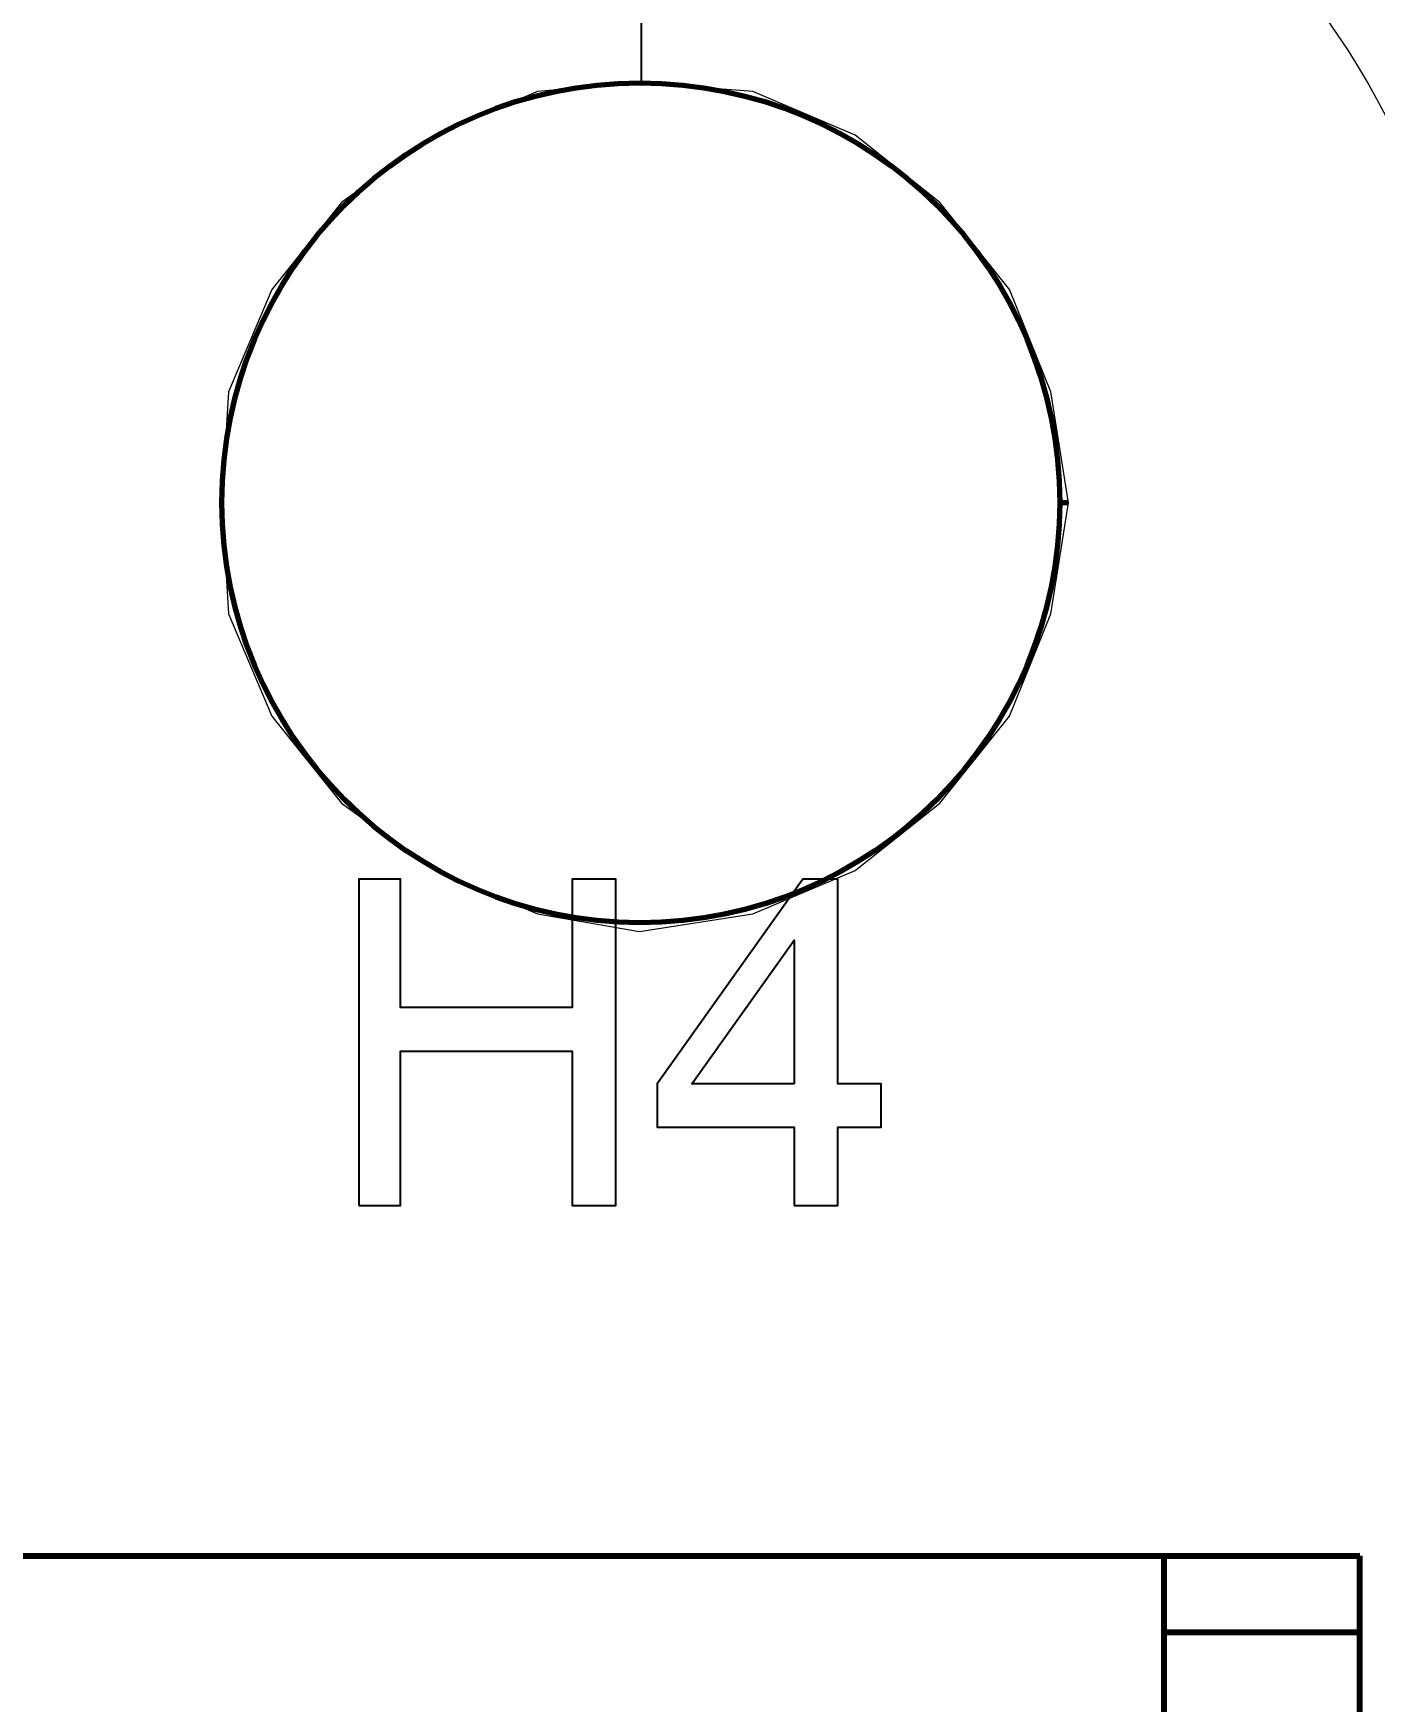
# Model space of a CAD drawing. Header units: millimetres. Extents: x -109 to -14.2, y -107.5 to -24.7.
# Drawn here: x -35.119 to -31.141, y -40.664 to -35.715 of the extents above; entities that cross this region are included whole.
import ezdxf

# ---------------------------------------------------------------- set-up
doc = ezdxf.new("R2010")
doc.units = ezdxf.units.MM
doc.header["$MEASUREMENT"] = 0
doc.layers.add('layer 1', color=7, linetype='Continuous')
doc.styles.get("Standard").update_dxf_attribs({"font": 'Deng.ttf'})
doc.dimstyles.get("Standard").update_dxf_attribs({"dimscale": 20, "dimtxt": 0.18, "dimasz": 0.18, "dimexe": 0.18, "dimexo": 0.0625, "dimgap": 0.09, "dimtad": 0, "dimtih": 1, "dimtoh": 1, "dimdec": 1, "dimzin": 0, "dimdsep": 46, "dimtxsty": 'Standard', "dimcen": 0.09, "dimadec": 0, "dimazin": 0, "dimtfac": 1, "dimtdec": 1, "dimtofl": 0, "dimtmove": 0, "dimatfit": 3, "dimfxl": 1, "dimtolj": 1, "dimtzin": 0, "dimarcsym": 0})

# ---------------------------------------------------------------- blocks, each defined once
blk = doc.blocks.new('*D3')
at = {"color": 0, "lineweight": -2, "transparency": 16777216}
for p, q in [((-32.0652, -34.6167), (-15.3886, -34.6167)), ((-18.9886, -38.2167), (-18.9886, -62.3458)), ((-18.9886, -94.0027), (-18.9886, -69.8736)), ((-32.0652, -97.6027), (-15.3886, -97.6027))]:
    blk.add_line(p, q, dxfattribs=at)
at = {"color": 0, "transparency": 16777216}
for points in [[(-19.5886, -38.2167), (-18.3886, -38.2167), (-18.9886, -34.6167)], [(-19.5886, -94.0027), (-18.3886, -94.0027), (-18.9886, -97.6027)]]:
    blk.add_solid(points, dxfattribs=at)
at = {"layer": 'Defpoints', "color": 0, "transparency": 16777216}
for p in [(-33.3152, -34.6167), (-33.3152, -97.6027), (-18.9886, -97.6027)]:
    blk.add_point(p, dxfattribs=at)
at = {"color": 0, "transparency": 16777216, "insert": (-18.9886, -66.1097), "char_height": 3.6, "attachment_point": 5}
blk.add_mtext('\\A1;63.0', dxfattribs=at)
blk = doc.blocks.new('*D6')
at = {"color": 0, "lineweight": -2, "transparency": 16777216}
for p, q in [((-85.3248, -35.8599), (-85.3248, -24.6807)), ((-33.3152, -35.8598), (-33.3152, -24.6806)), ((-81.7248, -28.2806), (-65.8387, -28.2806)), ((-36.9152, -28.2806), (-52.8013, -28.2806))]:
    blk.add_line(p, q, dxfattribs=at)
at = {"color": 0, "transparency": 16777216}
for points in [[(-81.7248, -27.6806), (-81.7248, -28.8806), (-85.3248, -28.2807)], [(-36.9152, -27.6806), (-36.9152, -28.8806), (-33.3152, -28.2806)]]:
    blk.add_solid(points, dxfattribs=at)
at = {"layer": 'Defpoints', "color": 0, "transparency": 16777216}
for p in [(-33.3152, -28.2806), (-85.3248, -37.1099), (-33.3152, -37.1098)]:
    blk.add_point(p, dxfattribs=at)
at = {"color": 0, "transparency": 16777216, "insert": (-59.32, -28.2806), "char_height": 3.6, "attachment_point": 5}
blk.add_mtext('\\A1;52.0', dxfattribs=at)

msp = doc.modelspace()

# ---------------------------------------------------------------- linework, layer by layer
at = {"layer": 'layer 1', "color": 0, "lineweight": 18}
msp.add_open_spline([(-33.321, -34.6167), (-31.9399, -34.6167), (-30.8299, -35.7331), (-30.8299, -37.1077)], degree=3, dxfattribs=at)
at = {"layer": 'layer 1', "color": 0, "lineweight": 9}
msp.add_open_spline([(-33.321, -38.3791), (-33.321, -38.3791), (-33.6243, -38.3274), (-33.6243, -38.3274), (-33.6243, -38.3274), (-33.6243, -38.3274), (-33.9276, -38.1984), (-33.9276, -38.1984), (-33.9276, -38.1984), (-33.9276, -38.1984), (-34.2051, -37.9983), (-34.2051, -37.9983), (-34.2051, -37.9983), (-34.2051, -37.9983), (-34.4116, -37.7402), (-34.4116, -37.7402), (-34.4116, -37.7402), (-34.4116, -37.7402), (-34.5407, -37.4369), (-34.5407, -37.4369), (-34.5407, -37.4369), (-34.5407, -37.4369), (-34.56, -37.1077), (-34.56, -37.1077), (-34.56, -37.1077), (-34.56, -37.1077), (-34.5407, -36.7786), (-34.5407, -36.7786), (-34.5407, -36.7786), (-34.5407, -36.7786), (-34.4116, -36.4753), (-34.4116, -36.4753), (-34.4116, -36.4753), (-34.4116, -36.4753), (-34.2051, -36.2171), (-34.2051, -36.2171), (-34.2051, -36.2171), (-34.2051, -36.2171), (-33.9276, -36.0171), (-33.9276, -36.0171), (-33.9276, -36.0171), (-33.9276, -36.0171), (-33.6243, -35.888), (-33.6243, -35.888), (-33.6243, -35.888), (-33.6243, -35.888), (-33.321, -35.8622), (-33.321, -35.8622), (-33.321, -35.8622), (-33.321, -35.8622), (-32.9854, -35.888), (-32.9854, -35.888), (-32.9854, -35.888), (-32.9854, -35.888), (-32.6821, -36.0171), (-32.6821, -36.0171), (-32.6821, -36.0171), (-32.6821, -36.0171), (-32.4304, -36.2171), (-32.4304, -36.2171), (-32.4304, -36.2171), (-32.4304, -36.2171), (-32.2239, -36.4753), (-32.2239, -36.4753), (-32.2239, -36.4753), (-32.2239, -36.4753), (-32.1013, -36.7786), (-32.1013, -36.7786), (-32.1013, -36.7786), (-32.1013, -36.7786), (-32.0496, -37.1077), (-32.0496, -37.1077), (-32.0496, -37.1077), (-32.0496, -37.1077), (-32.1013, -37.4369), (-32.1013, -37.4369), (-32.1013, -37.4369), (-32.1013, -37.4369), (-32.2239, -37.7402), (-32.2239, -37.7402), (-32.2239, -37.7402), (-32.2239, -37.7402), (-32.4304, -37.9983), (-32.4304, -37.9983), (-32.4304, -37.9983), (-32.4304, -37.9983), (-32.6821, -38.1984), (-32.6821, -38.1984), (-32.6821, -38.1984), (-32.6821, -38.1984), (-32.9854, -38.3274), (-32.9854, -38.3274), (-32.9854, -38.3274), (-32.9854, -38.3274), (-33.321, -38.3791), (-33.321, -38.3791)], degree=3, knots=[0, 0, 0, 0, 0.04, 0.04, 0.04, 0.04, 0.08, 0.08, 0.08, 0.08, 0.12, 0.12, 0.12, 0.12, 0.16, 0.16, 0.16, 0.16, 0.2, 0.2, 0.2, 0.2, 0.24, 0.24, 0.24, 0.24, 0.28, 0.28, 0.28, 0.28, 0.32, 0.32, 0.32, 0.32, 0.36, 0.36, 0.36, 0.36, 0.4, 0.4, 0.4, 0.4, 0.44, 0.44, 0.44, 0.44, 0.48, 0.48, 0.48, 0.48, 0.52, 0.52, 0.52, 0.52, 0.56, 0.56, 0.56, 0.56, 0.6, 0.6, 0.6, 0.6, 0.64, 0.64, 0.64, 0.64, 0.68, 0.68, 0.68, 0.68, 0.72, 0.72, 0.72, 0.72, 0.76, 0.76, 0.76, 0.76, 0.8, 0.8, 0.8, 0.8, 0.84, 0.84, 0.84, 0.84, 0.88, 0.88, 0.88, 0.88, 0.92, 0.92, 0.92, 0.92, 1, 1, 1, 1], dxfattribs=at)
msp.add_open_spline([(-33.321, -38.3791), (-33.321, -38.3791), (-33.6243, -38.3274), (-33.6243, -38.3274), (-33.6243, -38.3274), (-33.6243, -38.3274), (-33.9276, -38.1984), (-33.9276, -38.1984), (-33.9276, -38.1984), (-33.9276, -38.1984), (-34.2051, -37.9983), (-34.2051, -37.9983), (-34.2051, -37.9983), (-34.2051, -37.9983), (-34.4116, -37.7402), (-34.4116, -37.7402), (-34.4116, -37.7402), (-34.4116, -37.7402), (-34.5407, -37.4369), (-34.5407, -37.4369), (-34.5407, -37.4369), (-34.5407, -37.4369), (-34.56, -37.1077), (-34.56, -37.1077), (-34.56, -37.1077), (-34.56, -37.1077), (-34.5407, -36.7786), (-34.5407, -36.7786), (-34.5407, -36.7786), (-34.5407, -36.7786), (-34.4116, -36.4753), (-34.4116, -36.4753), (-34.4116, -36.4753), (-34.4116, -36.4753), (-34.2051, -36.2171), (-34.2051, -36.2171), (-34.2051, -36.2171), (-34.2051, -36.2171), (-33.9276, -36.0171), (-33.9276, -36.0171), (-33.9276, -36.0171), (-33.9276, -36.0171), (-33.6243, -35.888), (-33.6243, -35.888), (-33.6243, -35.888), (-33.6243, -35.888), (-33.321, -35.8622), (-33.321, -35.8622), (-33.321, -35.8622), (-33.321, -35.8622), (-32.9854, -35.888), (-32.9854, -35.888), (-32.9854, -35.888), (-32.9854, -35.888), (-32.6821, -36.0171), (-32.6821, -36.0171), (-32.6821, -36.0171), (-32.6821, -36.0171), (-32.4304, -36.2171), (-32.4304, -36.2171), (-32.4304, -36.2171), (-32.4304, -36.2171), (-32.2239, -36.4753), (-32.2239, -36.4753), (-32.2239, -36.4753), (-32.2239, -36.4753), (-32.1013, -36.7786), (-32.1013, -36.7786), (-32.1013, -36.7786), (-32.1013, -36.7786), (-32.0496, -37.1077), (-32.0496, -37.1077), (-32.0496, -37.1077), (-32.0496, -37.1077), (-32.1013, -37.4369), (-32.1013, -37.4369), (-32.1013, -37.4369), (-32.1013, -37.4369), (-32.2239, -37.7402), (-32.2239, -37.7402), (-32.2239, -37.7402), (-32.2239, -37.7402), (-32.4304, -37.9983), (-32.4304, -37.9983), (-32.4304, -37.9983), (-32.4304, -37.9983), (-32.6821, -38.1984), (-32.6821, -38.1984), (-32.6821, -38.1984), (-32.6821, -38.1984), (-32.9854, -38.3274), (-32.9854, -38.3274), (-32.9854, -38.3274), (-32.9854, -38.3274), (-33.321, -38.3791), (-33.321, -38.3791)], degree=3, knots=[0, 0, 0, 0, 0.04, 0.04, 0.04, 0.04, 0.08, 0.08, 0.08, 0.08, 0.12, 0.12, 0.12, 0.12, 0.16, 0.16, 0.16, 0.16, 0.2, 0.2, 0.2, 0.2, 0.24, 0.24, 0.24, 0.24, 0.28, 0.28, 0.28, 0.28, 0.32, 0.32, 0.32, 0.32, 0.36, 0.36, 0.36, 0.36, 0.4, 0.4, 0.4, 0.4, 0.44, 0.44, 0.44, 0.44, 0.48, 0.48, 0.48, 0.48, 0.52, 0.52, 0.52, 0.52, 0.56, 0.56, 0.56, 0.56, 0.6, 0.6, 0.6, 0.6, 0.64, 0.64, 0.64, 0.64, 0.68, 0.68, 0.68, 0.68, 0.72, 0.72, 0.72, 0.72, 0.76, 0.76, 0.76, 0.76, 0.8, 0.8, 0.8, 0.8, 0.84, 0.84, 0.84, 0.84, 0.88, 0.88, 0.88, 0.88, 0.92, 0.92, 0.92, 0.92, 1, 1, 1, 1], dxfattribs=at)
msp.add_open_spline([(-33.321, -38.3791), (-33.321, -38.3791), (-33.6243, -38.3274), (-33.6243, -38.3274), (-33.6243, -38.3274), (-33.6243, -38.3274), (-33.9276, -38.1984), (-33.9276, -38.1984), (-33.9276, -38.1984), (-33.9276, -38.1984), (-34.2051, -37.9983), (-34.2051, -37.9983), (-34.2051, -37.9983), (-34.2051, -37.9983), (-34.4116, -37.7402), (-34.4116, -37.7402), (-34.4116, -37.7402), (-34.4116, -37.7402), (-34.5407, -37.4369), (-34.5407, -37.4369), (-34.5407, -37.4369), (-34.5407, -37.4369), (-34.56, -37.1077), (-34.56, -37.1077), (-34.56, -37.1077), (-34.56, -37.1077), (-34.5407, -36.7786), (-34.5407, -36.7786), (-34.5407, -36.7786), (-34.5407, -36.7786), (-34.4116, -36.4753), (-34.4116, -36.4753), (-34.4116, -36.4753), (-34.4116, -36.4753), (-34.2051, -36.2171), (-34.2051, -36.2171), (-34.2051, -36.2171), (-34.2051, -36.2171), (-33.9276, -36.0171), (-33.9276, -36.0171), (-33.9276, -36.0171), (-33.9276, -36.0171), (-33.6243, -35.888), (-33.6243, -35.888), (-33.6243, -35.888), (-33.6243, -35.888), (-33.321, -35.8622), (-33.321, -35.8622), (-33.321, -35.8622), (-33.321, -35.8622), (-32.9854, -35.888), (-32.9854, -35.888), (-32.9854, -35.888), (-32.9854, -35.888), (-32.6821, -36.0171), (-32.6821, -36.0171), (-32.6821, -36.0171), (-32.6821, -36.0171), (-32.4304, -36.2171), (-32.4304, -36.2171), (-32.4304, -36.2171), (-32.4304, -36.2171), (-32.2239, -36.4753), (-32.2239, -36.4753), (-32.2239, -36.4753), (-32.2239, -36.4753), (-32.1013, -36.7786), (-32.1013, -36.7786), (-32.1013, -36.7786), (-32.1013, -36.7786), (-32.0496, -37.1077), (-32.0496, -37.1077), (-32.0496, -37.1077), (-32.0496, -37.1077), (-32.1013, -37.4369), (-32.1013, -37.4369), (-32.1013, -37.4369), (-32.1013, -37.4369), (-32.2239, -37.7402), (-32.2239, -37.7402), (-32.2239, -37.7402), (-32.2239, -37.7402), (-32.4304, -37.9983), (-32.4304, -37.9983), (-32.4304, -37.9983), (-32.4304, -37.9983), (-32.6821, -38.1984), (-32.6821, -38.1984), (-32.6821, -38.1984), (-32.6821, -38.1984), (-32.9854, -38.3274), (-32.9854, -38.3274), (-32.9854, -38.3274), (-32.9854, -38.3274), (-33.321, -38.3791), (-33.321, -38.3791)], degree=3, knots=[0, 0, 0, 0, 0.04, 0.04, 0.04, 0.04, 0.08, 0.08, 0.08, 0.08, 0.12, 0.12, 0.12, 0.12, 0.16, 0.16, 0.16, 0.16, 0.2, 0.2, 0.2, 0.2, 0.24, 0.24, 0.24, 0.24, 0.28, 0.28, 0.28, 0.28, 0.32, 0.32, 0.32, 0.32, 0.36, 0.36, 0.36, 0.36, 0.4, 0.4, 0.4, 0.4, 0.44, 0.44, 0.44, 0.44, 0.48, 0.48, 0.48, 0.48, 0.52, 0.52, 0.52, 0.52, 0.56, 0.56, 0.56, 0.56, 0.6, 0.6, 0.6, 0.6, 0.64, 0.64, 0.64, 0.64, 0.68, 0.68, 0.68, 0.68, 0.72, 0.72, 0.72, 0.72, 0.76, 0.76, 0.76, 0.76, 0.8, 0.8, 0.8, 0.8, 0.84, 0.84, 0.84, 0.84, 0.88, 0.88, 0.88, 0.88, 0.92, 0.92, 0.92, 0.92, 1, 1, 1, 1], dxfattribs=at)
msp.add_open_spline([(-33.321, -38.3791), (-33.321, -38.3791), (-33.6243, -38.3274), (-33.6243, -38.3274), (-33.6243, -38.3274), (-33.6243, -38.3274), (-33.9276, -38.1984), (-33.9276, -38.1984), (-33.9276, -38.1984), (-33.9276, -38.1984), (-34.2051, -37.9983), (-34.2051, -37.9983), (-34.2051, -37.9983), (-34.2051, -37.9983), (-34.4116, -37.7402), (-34.4116, -37.7402), (-34.4116, -37.7402), (-34.4116, -37.7402), (-34.5407, -37.4369), (-34.5407, -37.4369), (-34.5407, -37.4369), (-34.5407, -37.4369), (-34.56, -37.1077), (-34.56, -37.1077), (-34.56, -37.1077), (-34.56, -37.1077), (-34.5407, -36.7786), (-34.5407, -36.7786), (-34.5407, -36.7786), (-34.5407, -36.7786), (-34.4116, -36.4753), (-34.4116, -36.4753), (-34.4116, -36.4753), (-34.4116, -36.4753), (-34.2051, -36.2171), (-34.2051, -36.2171), (-34.2051, -36.2171), (-34.2051, -36.2171), (-33.9276, -36.0171), (-33.9276, -36.0171), (-33.9276, -36.0171), (-33.9276, -36.0171), (-33.6243, -35.888), (-33.6243, -35.888), (-33.6243, -35.888), (-33.6243, -35.888), (-33.321, -35.8622), (-33.321, -35.8622), (-33.321, -35.8622), (-33.321, -35.8622), (-32.9854, -35.888), (-32.9854, -35.888), (-32.9854, -35.888), (-32.9854, -35.888), (-32.6821, -36.0171), (-32.6821, -36.0171), (-32.6821, -36.0171), (-32.6821, -36.0171), (-32.4304, -36.2171), (-32.4304, -36.2171), (-32.4304, -36.2171), (-32.4304, -36.2171), (-32.2239, -36.4753), (-32.2239, -36.4753), (-32.2239, -36.4753), (-32.2239, -36.4753), (-32.1013, -36.7786), (-32.1013, -36.7786), (-32.1013, -36.7786), (-32.1013, -36.7786), (-32.0496, -37.1077), (-32.0496, -37.1077), (-32.0496, -37.1077), (-32.0496, -37.1077), (-32.1013, -37.4369), (-32.1013, -37.4369), (-32.1013, -37.4369), (-32.1013, -37.4369), (-32.2239, -37.7402), (-32.2239, -37.7402), (-32.2239, -37.7402), (-32.2239, -37.7402), (-32.4304, -37.9983), (-32.4304, -37.9983), (-32.4304, -37.9983), (-32.4304, -37.9983), (-32.6821, -38.1984), (-32.6821, -38.1984), (-32.6821, -38.1984), (-32.6821, -38.1984), (-32.9854, -38.3274), (-32.9854, -38.3274), (-32.9854, -38.3274), (-32.9854, -38.3274), (-33.321, -38.3791), (-33.321, -38.3791)], degree=3, knots=[0, 0, 0, 0, 0.04, 0.04, 0.04, 0.04, 0.08, 0.08, 0.08, 0.08, 0.12, 0.12, 0.12, 0.12, 0.16, 0.16, 0.16, 0.16, 0.2, 0.2, 0.2, 0.2, 0.24, 0.24, 0.24, 0.24, 0.28, 0.28, 0.28, 0.28, 0.32, 0.32, 0.32, 0.32, 0.36, 0.36, 0.36, 0.36, 0.4, 0.4, 0.4, 0.4, 0.44, 0.44, 0.44, 0.44, 0.48, 0.48, 0.48, 0.48, 0.52, 0.52, 0.52, 0.52, 0.56, 0.56, 0.56, 0.56, 0.6, 0.6, 0.6, 0.6, 0.64, 0.64, 0.64, 0.64, 0.68, 0.68, 0.68, 0.68, 0.72, 0.72, 0.72, 0.72, 0.76, 0.76, 0.76, 0.76, 0.8, 0.8, 0.8, 0.8, 0.84, 0.84, 0.84, 0.84, 0.88, 0.88, 0.88, 0.88, 0.92, 0.92, 0.92, 0.92, 1, 1, 1, 1], dxfattribs=at)
msp.add_open_spline([(-33.321, -38.3791), (-33.321, -38.3791), (-33.6243, -38.3274), (-33.6243, -38.3274), (-33.6243, -38.3274), (-33.6243, -38.3274), (-33.9276, -38.1984), (-33.9276, -38.1984), (-33.9276, -38.1984), (-33.9276, -38.1984), (-34.2051, -37.9983), (-34.2051, -37.9983), (-34.2051, -37.9983), (-34.2051, -37.9983), (-34.4116, -37.7402), (-34.4116, -37.7402), (-34.4116, -37.7402), (-34.4116, -37.7402), (-34.5407, -37.4369), (-34.5407, -37.4369), (-34.5407, -37.4369), (-34.5407, -37.4369), (-34.56, -37.1077), (-34.56, -37.1077), (-34.56, -37.1077), (-34.56, -37.1077), (-34.5407, -36.7786), (-34.5407, -36.7786), (-34.5407, -36.7786), (-34.5407, -36.7786), (-34.4116, -36.4753), (-34.4116, -36.4753), (-34.4116, -36.4753), (-34.4116, -36.4753), (-34.2051, -36.2171), (-34.2051, -36.2171), (-34.2051, -36.2171), (-34.2051, -36.2171), (-33.9276, -36.0171), (-33.9276, -36.0171), (-33.9276, -36.0171), (-33.9276, -36.0171), (-33.6243, -35.888), (-33.6243, -35.888), (-33.6243, -35.888), (-33.6243, -35.888), (-33.321, -35.8622), (-33.321, -35.8622), (-33.321, -35.8622), (-33.321, -35.8622), (-32.9854, -35.888), (-32.9854, -35.888), (-32.9854, -35.888), (-32.9854, -35.888), (-32.6821, -36.0171), (-32.6821, -36.0171), (-32.6821, -36.0171), (-32.6821, -36.0171), (-32.4304, -36.2171), (-32.4304, -36.2171), (-32.4304, -36.2171), (-32.4304, -36.2171), (-32.2239, -36.4753), (-32.2239, -36.4753), (-32.2239, -36.4753), (-32.2239, -36.4753), (-32.1013, -36.7786), (-32.1013, -36.7786), (-32.1013, -36.7786), (-32.1013, -36.7786), (-32.0496, -37.1077), (-32.0496, -37.1077), (-32.0496, -37.1077), (-32.0496, -37.1077), (-32.1013, -37.4369), (-32.1013, -37.4369), (-32.1013, -37.4369), (-32.1013, -37.4369), (-32.2239, -37.7402), (-32.2239, -37.7402), (-32.2239, -37.7402), (-32.2239, -37.7402), (-32.4304, -37.9983), (-32.4304, -37.9983), (-32.4304, -37.9983), (-32.4304, -37.9983), (-32.6821, -38.1984), (-32.6821, -38.1984), (-32.6821, -38.1984), (-32.6821, -38.1984), (-32.9854, -38.3274), (-32.9854, -38.3274), (-32.9854, -38.3274), (-32.9854, -38.3274), (-33.321, -38.3791), (-33.321, -38.3791)], degree=3, knots=[0, 0, 0, 0, 0.04, 0.04, 0.04, 0.04, 0.08, 0.08, 0.08, 0.08, 0.12, 0.12, 0.12, 0.12, 0.16, 0.16, 0.16, 0.16, 0.2, 0.2, 0.2, 0.2, 0.24, 0.24, 0.24, 0.24, 0.28, 0.28, 0.28, 0.28, 0.32, 0.32, 0.32, 0.32, 0.36, 0.36, 0.36, 0.36, 0.4, 0.4, 0.4, 0.4, 0.44, 0.44, 0.44, 0.44, 0.48, 0.48, 0.48, 0.48, 0.52, 0.52, 0.52, 0.52, 0.56, 0.56, 0.56, 0.56, 0.6, 0.6, 0.6, 0.6, 0.64, 0.64, 0.64, 0.64, 0.68, 0.68, 0.68, 0.68, 0.72, 0.72, 0.72, 0.72, 0.76, 0.76, 0.76, 0.76, 0.8, 0.8, 0.8, 0.8, 0.84, 0.84, 0.84, 0.84, 0.88, 0.88, 0.88, 0.88, 0.92, 0.92, 0.92, 0.92, 1, 1, 1, 1], dxfattribs=at)
msp.add_open_spline([(-33.321, -38.3791), (-33.321, -38.3791), (-33.6243, -38.3274), (-33.6243, -38.3274), (-33.6243, -38.3274), (-33.6243, -38.3274), (-33.9276, -38.1984), (-33.9276, -38.1984), (-33.9276, -38.1984), (-33.9276, -38.1984), (-34.2051, -37.9983), (-34.2051, -37.9983), (-34.2051, -37.9983), (-34.2051, -37.9983), (-34.4116, -37.7402), (-34.4116, -37.7402), (-34.4116, -37.7402), (-34.4116, -37.7402), (-34.5407, -37.4369), (-34.5407, -37.4369), (-34.5407, -37.4369), (-34.5407, -37.4369), (-34.56, -37.1077), (-34.56, -37.1077), (-34.56, -37.1077), (-34.56, -37.1077), (-34.5407, -36.7786), (-34.5407, -36.7786), (-34.5407, -36.7786), (-34.5407, -36.7786), (-34.4116, -36.4753), (-34.4116, -36.4753), (-34.4116, -36.4753), (-34.4116, -36.4753), (-34.2051, -36.2171), (-34.2051, -36.2171), (-34.2051, -36.2171), (-34.2051, -36.2171), (-33.9276, -36.0171), (-33.9276, -36.0171), (-33.9276, -36.0171), (-33.9276, -36.0171), (-33.6243, -35.888), (-33.6243, -35.888), (-33.6243, -35.888), (-33.6243, -35.888), (-33.321, -35.8622), (-33.321, -35.8622), (-33.321, -35.8622), (-33.321, -35.8622), (-32.9854, -35.888), (-32.9854, -35.888), (-32.9854, -35.888), (-32.9854, -35.888), (-32.6821, -36.0171), (-32.6821, -36.0171), (-32.6821, -36.0171), (-32.6821, -36.0171), (-32.4304, -36.2171), (-32.4304, -36.2171), (-32.4304, -36.2171), (-32.4304, -36.2171), (-32.2239, -36.4753), (-32.2239, -36.4753), (-32.2239, -36.4753), (-32.2239, -36.4753), (-32.1013, -36.7786), (-32.1013, -36.7786), (-32.1013, -36.7786), (-32.1013, -36.7786), (-32.0496, -37.1077), (-32.0496, -37.1077), (-32.0496, -37.1077), (-32.0496, -37.1077), (-32.1013, -37.4369), (-32.1013, -37.4369), (-32.1013, -37.4369), (-32.1013, -37.4369), (-32.2239, -37.7402), (-32.2239, -37.7402), (-32.2239, -37.7402), (-32.2239, -37.7402), (-32.4304, -37.9983), (-32.4304, -37.9983), (-32.4304, -37.9983), (-32.4304, -37.9983), (-32.6821, -38.1984), (-32.6821, -38.1984), (-32.6821, -38.1984), (-32.6821, -38.1984), (-32.9854, -38.3274), (-32.9854, -38.3274), (-32.9854, -38.3274), (-32.9854, -38.3274), (-33.321, -38.3791), (-33.321, -38.3791)], degree=3, knots=[0, 0, 0, 0, 0.04, 0.04, 0.04, 0.04, 0.08, 0.08, 0.08, 0.08, 0.12, 0.12, 0.12, 0.12, 0.16, 0.16, 0.16, 0.16, 0.2, 0.2, 0.2, 0.2, 0.24, 0.24, 0.24, 0.24, 0.28, 0.28, 0.28, 0.28, 0.32, 0.32, 0.32, 0.32, 0.36, 0.36, 0.36, 0.36, 0.4, 0.4, 0.4, 0.4, 0.44, 0.44, 0.44, 0.44, 0.48, 0.48, 0.48, 0.48, 0.52, 0.52, 0.52, 0.52, 0.56, 0.56, 0.56, 0.56, 0.6, 0.6, 0.6, 0.6, 0.64, 0.64, 0.64, 0.64, 0.68, 0.68, 0.68, 0.68, 0.72, 0.72, 0.72, 0.72, 0.76, 0.76, 0.76, 0.76, 0.8, 0.8, 0.8, 0.8, 0.84, 0.84, 0.84, 0.84, 0.88, 0.88, 0.88, 0.88, 0.92, 0.92, 0.92, 0.92, 1, 1, 1, 1], dxfattribs=at)
msp.add_open_spline([(-33.321, -38.3791), (-33.321, -38.3791), (-33.6243, -38.3274), (-33.6243, -38.3274), (-33.6243, -38.3274), (-33.6243, -38.3274), (-33.9276, -38.1984), (-33.9276, -38.1984), (-33.9276, -38.1984), (-33.9276, -38.1984), (-34.2051, -37.9983), (-34.2051, -37.9983), (-34.2051, -37.9983), (-34.2051, -37.9983), (-34.4116, -37.7402), (-34.4116, -37.7402), (-34.4116, -37.7402), (-34.4116, -37.7402), (-34.5407, -37.4369), (-34.5407, -37.4369), (-34.5407, -37.4369), (-34.5407, -37.4369), (-34.56, -37.1077), (-34.56, -37.1077), (-34.56, -37.1077), (-34.56, -37.1077), (-34.5407, -36.7786), (-34.5407, -36.7786), (-34.5407, -36.7786), (-34.5407, -36.7786), (-34.4116, -36.4753), (-34.4116, -36.4753), (-34.4116, -36.4753), (-34.4116, -36.4753), (-34.2051, -36.2171), (-34.2051, -36.2171), (-34.2051, -36.2171), (-34.2051, -36.2171), (-33.9276, -36.0171), (-33.9276, -36.0171), (-33.9276, -36.0171), (-33.9276, -36.0171), (-33.6243, -35.888), (-33.6243, -35.888), (-33.6243, -35.888), (-33.6243, -35.888), (-33.321, -35.8622), (-33.321, -35.8622), (-33.321, -35.8622), (-33.321, -35.8622), (-32.9854, -35.888), (-32.9854, -35.888), (-32.9854, -35.888), (-32.9854, -35.888), (-32.6821, -36.0171), (-32.6821, -36.0171), (-32.6821, -36.0171), (-32.6821, -36.0171), (-32.4304, -36.2171), (-32.4304, -36.2171), (-32.4304, -36.2171), (-32.4304, -36.2171), (-32.2239, -36.4753), (-32.2239, -36.4753), (-32.2239, -36.4753), (-32.2239, -36.4753), (-32.1013, -36.7786), (-32.1013, -36.7786), (-32.1013, -36.7786), (-32.1013, -36.7786), (-32.0496, -37.1077), (-32.0496, -37.1077), (-32.0496, -37.1077), (-32.0496, -37.1077), (-32.1013, -37.4369), (-32.1013, -37.4369), (-32.1013, -37.4369), (-32.1013, -37.4369), (-32.2239, -37.7402), (-32.2239, -37.7402), (-32.2239, -37.7402), (-32.2239, -37.7402), (-32.4304, -37.9983), (-32.4304, -37.9983), (-32.4304, -37.9983), (-32.4304, -37.9983), (-32.6821, -38.1984), (-32.6821, -38.1984), (-32.6821, -38.1984), (-32.6821, -38.1984), (-32.9854, -38.3274), (-32.9854, -38.3274), (-32.9854, -38.3274), (-32.9854, -38.3274), (-33.321, -38.3791), (-33.321, -38.3791)], degree=3, knots=[0, 0, 0, 0, 0.04, 0.04, 0.04, 0.04, 0.08, 0.08, 0.08, 0.08, 0.12, 0.12, 0.12, 0.12, 0.16, 0.16, 0.16, 0.16, 0.2, 0.2, 0.2, 0.2, 0.24, 0.24, 0.24, 0.24, 0.28, 0.28, 0.28, 0.28, 0.32, 0.32, 0.32, 0.32, 0.36, 0.36, 0.36, 0.36, 0.4, 0.4, 0.4, 0.4, 0.44, 0.44, 0.44, 0.44, 0.48, 0.48, 0.48, 0.48, 0.52, 0.52, 0.52, 0.52, 0.56, 0.56, 0.56, 0.56, 0.6, 0.6, 0.6, 0.6, 0.64, 0.64, 0.64, 0.64, 0.68, 0.68, 0.68, 0.68, 0.72, 0.72, 0.72, 0.72, 0.76, 0.76, 0.76, 0.76, 0.8, 0.8, 0.8, 0.8, 0.84, 0.84, 0.84, 0.84, 0.88, 0.88, 0.88, 0.88, 0.92, 0.92, 0.92, 0.92, 1, 1, 1, 1], dxfattribs=at)
msp.add_open_spline([(-33.321, -38.3791), (-33.321, -38.3791), (-33.6243, -38.3274), (-33.6243, -38.3274), (-33.6243, -38.3274), (-33.6243, -38.3274), (-33.9276, -38.1984), (-33.9276, -38.1984), (-33.9276, -38.1984), (-33.9276, -38.1984), (-34.2051, -37.9983), (-34.2051, -37.9983), (-34.2051, -37.9983), (-34.2051, -37.9983), (-34.4116, -37.7402), (-34.4116, -37.7402), (-34.4116, -37.7402), (-34.4116, -37.7402), (-34.5407, -37.4369), (-34.5407, -37.4369), (-34.5407, -37.4369), (-34.5407, -37.4369), (-34.56, -37.1077), (-34.56, -37.1077), (-34.56, -37.1077), (-34.56, -37.1077), (-34.5407, -36.7786), (-34.5407, -36.7786), (-34.5407, -36.7786), (-34.5407, -36.7786), (-34.4116, -36.4753), (-34.4116, -36.4753), (-34.4116, -36.4753), (-34.4116, -36.4753), (-34.2051, -36.2171), (-34.2051, -36.2171), (-34.2051, -36.2171), (-34.2051, -36.2171), (-33.9276, -36.0171), (-33.9276, -36.0171), (-33.9276, -36.0171), (-33.9276, -36.0171), (-33.6243, -35.888), (-33.6243, -35.888), (-33.6243, -35.888), (-33.6243, -35.888), (-33.321, -35.8622), (-33.321, -35.8622), (-33.321, -35.8622), (-33.321, -35.8622), (-32.9854, -35.888), (-32.9854, -35.888), (-32.9854, -35.888), (-32.9854, -35.888), (-32.6821, -36.0171), (-32.6821, -36.0171), (-32.6821, -36.0171), (-32.6821, -36.0171), (-32.4304, -36.2171), (-32.4304, -36.2171), (-32.4304, -36.2171), (-32.4304, -36.2171), (-32.2239, -36.4753), (-32.2239, -36.4753), (-32.2239, -36.4753), (-32.2239, -36.4753), (-32.1013, -36.7786), (-32.1013, -36.7786), (-32.1013, -36.7786), (-32.1013, -36.7786), (-32.0496, -37.1077), (-32.0496, -37.1077), (-32.0496, -37.1077), (-32.0496, -37.1077), (-32.1013, -37.4369), (-32.1013, -37.4369), (-32.1013, -37.4369), (-32.1013, -37.4369), (-32.2239, -37.7402), (-32.2239, -37.7402), (-32.2239, -37.7402), (-32.2239, -37.7402), (-32.4304, -37.9983), (-32.4304, -37.9983), (-32.4304, -37.9983), (-32.4304, -37.9983), (-32.6821, -38.1984), (-32.6821, -38.1984), (-32.6821, -38.1984), (-32.6821, -38.1984), (-32.9854, -38.3274), (-32.9854, -38.3274), (-32.9854, -38.3274), (-32.9854, -38.3274), (-33.321, -38.3791), (-33.321, -38.3791)], degree=3, knots=[0, 0, 0, 0, 0.04, 0.04, 0.04, 0.04, 0.08, 0.08, 0.08, 0.08, 0.12, 0.12, 0.12, 0.12, 0.16, 0.16, 0.16, 0.16, 0.2, 0.2, 0.2, 0.2, 0.24, 0.24, 0.24, 0.24, 0.28, 0.28, 0.28, 0.28, 0.32, 0.32, 0.32, 0.32, 0.36, 0.36, 0.36, 0.36, 0.4, 0.4, 0.4, 0.4, 0.44, 0.44, 0.44, 0.44, 0.48, 0.48, 0.48, 0.48, 0.52, 0.52, 0.52, 0.52, 0.56, 0.56, 0.56, 0.56, 0.6, 0.6, 0.6, 0.6, 0.64, 0.64, 0.64, 0.64, 0.68, 0.68, 0.68, 0.68, 0.72, 0.72, 0.72, 0.72, 0.76, 0.76, 0.76, 0.76, 0.8, 0.8, 0.8, 0.8, 0.84, 0.84, 0.84, 0.84, 0.88, 0.88, 0.88, 0.88, 0.92, 0.92, 0.92, 0.92, 1, 1, 1, 1], dxfattribs=at)
msp.add_open_spline([(-33.321, -38.3791), (-33.321, -38.3791), (-33.6243, -38.3274), (-33.6243, -38.3274), (-33.6243, -38.3274), (-33.6243, -38.3274), (-33.9276, -38.1984), (-33.9276, -38.1984), (-33.9276, -38.1984), (-33.9276, -38.1984), (-34.2051, -37.9983), (-34.2051, -37.9983), (-34.2051, -37.9983), (-34.2051, -37.9983), (-34.4116, -37.7402), (-34.4116, -37.7402), (-34.4116, -37.7402), (-34.4116, -37.7402), (-34.5407, -37.4369), (-34.5407, -37.4369), (-34.5407, -37.4369), (-34.5407, -37.4369), (-34.56, -37.1077), (-34.56, -37.1077), (-34.56, -37.1077), (-34.56, -37.1077), (-34.5407, -36.7786), (-34.5407, -36.7786), (-34.5407, -36.7786), (-34.5407, -36.7786), (-34.4116, -36.4753), (-34.4116, -36.4753), (-34.4116, -36.4753), (-34.4116, -36.4753), (-34.2051, -36.2171), (-34.2051, -36.2171), (-34.2051, -36.2171), (-34.2051, -36.2171), (-33.9276, -36.0171), (-33.9276, -36.0171), (-33.9276, -36.0171), (-33.9276, -36.0171), (-33.6243, -35.888), (-33.6243, -35.888), (-33.6243, -35.888), (-33.6243, -35.888), (-33.321, -35.8622), (-33.321, -35.8622), (-33.321, -35.8622), (-33.321, -35.8622), (-32.9854, -35.888), (-32.9854, -35.888), (-32.9854, -35.888), (-32.9854, -35.888), (-32.6821, -36.0171), (-32.6821, -36.0171), (-32.6821, -36.0171), (-32.6821, -36.0171), (-32.4304, -36.2171), (-32.4304, -36.2171), (-32.4304, -36.2171), (-32.4304, -36.2171), (-32.2239, -36.4753), (-32.2239, -36.4753), (-32.2239, -36.4753), (-32.2239, -36.4753), (-32.1013, -36.7786), (-32.1013, -36.7786), (-32.1013, -36.7786), (-32.1013, -36.7786), (-32.0496, -37.1077), (-32.0496, -37.1077), (-32.0496, -37.1077), (-32.0496, -37.1077), (-32.1013, -37.4369), (-32.1013, -37.4369), (-32.1013, -37.4369), (-32.1013, -37.4369), (-32.2239, -37.7402), (-32.2239, -37.7402), (-32.2239, -37.7402), (-32.2239, -37.7402), (-32.4304, -37.9983), (-32.4304, -37.9983), (-32.4304, -37.9983), (-32.4304, -37.9983), (-32.6821, -38.1984), (-32.6821, -38.1984), (-32.6821, -38.1984), (-32.6821, -38.1984), (-32.9854, -38.3274), (-32.9854, -38.3274), (-32.9854, -38.3274), (-32.9854, -38.3274), (-33.321, -38.3791), (-33.321, -38.3791)], degree=3, knots=[0, 0, 0, 0, 0.04, 0.04, 0.04, 0.04, 0.08, 0.08, 0.08, 0.08, 0.12, 0.12, 0.12, 0.12, 0.16, 0.16, 0.16, 0.16, 0.2, 0.2, 0.2, 0.2, 0.24, 0.24, 0.24, 0.24, 0.28, 0.28, 0.28, 0.28, 0.32, 0.32, 0.32, 0.32, 0.36, 0.36, 0.36, 0.36, 0.4, 0.4, 0.4, 0.4, 0.44, 0.44, 0.44, 0.44, 0.48, 0.48, 0.48, 0.48, 0.52, 0.52, 0.52, 0.52, 0.56, 0.56, 0.56, 0.56, 0.6, 0.6, 0.6, 0.6, 0.64, 0.64, 0.64, 0.64, 0.68, 0.68, 0.68, 0.68, 0.72, 0.72, 0.72, 0.72, 0.76, 0.76, 0.76, 0.76, 0.8, 0.8, 0.8, 0.8, 0.84, 0.84, 0.84, 0.84, 0.88, 0.88, 0.88, 0.88, 0.92, 0.92, 0.92, 0.92, 1, 1, 1, 1], dxfattribs=at)
msp.add_open_spline([(-33.321, -38.3791), (-33.321, -38.3791), (-33.6243, -38.3274), (-33.6243, -38.3274), (-33.6243, -38.3274), (-33.6243, -38.3274), (-33.9276, -38.1984), (-33.9276, -38.1984), (-33.9276, -38.1984), (-33.9276, -38.1984), (-34.2051, -37.9983), (-34.2051, -37.9983), (-34.2051, -37.9983), (-34.2051, -37.9983), (-34.4116, -37.7402), (-34.4116, -37.7402), (-34.4116, -37.7402), (-34.4116, -37.7402), (-34.5407, -37.4369), (-34.5407, -37.4369), (-34.5407, -37.4369), (-34.5407, -37.4369), (-34.56, -37.1077), (-34.56, -37.1077), (-34.56, -37.1077), (-34.56, -37.1077), (-34.5407, -36.7786), (-34.5407, -36.7786), (-34.5407, -36.7786), (-34.5407, -36.7786), (-34.4116, -36.4753), (-34.4116, -36.4753), (-34.4116, -36.4753), (-34.4116, -36.4753), (-34.2051, -36.2171), (-34.2051, -36.2171), (-34.2051, -36.2171), (-34.2051, -36.2171), (-33.9276, -36.0171), (-33.9276, -36.0171), (-33.9276, -36.0171), (-33.9276, -36.0171), (-33.6243, -35.888), (-33.6243, -35.888), (-33.6243, -35.888), (-33.6243, -35.888), (-33.321, -35.8622), (-33.321, -35.8622), (-33.321, -35.8622), (-33.321, -35.8622), (-32.9854, -35.888), (-32.9854, -35.888), (-32.9854, -35.888), (-32.9854, -35.888), (-32.6821, -36.0171), (-32.6821, -36.0171), (-32.6821, -36.0171), (-32.6821, -36.0171), (-32.4304, -36.2171), (-32.4304, -36.2171), (-32.4304, -36.2171), (-32.4304, -36.2171), (-32.2239, -36.4753), (-32.2239, -36.4753), (-32.2239, -36.4753), (-32.2239, -36.4753), (-32.1013, -36.7786), (-32.1013, -36.7786), (-32.1013, -36.7786), (-32.1013, -36.7786), (-32.0496, -37.1077), (-32.0496, -37.1077), (-32.0496, -37.1077), (-32.0496, -37.1077), (-32.1013, -37.4369), (-32.1013, -37.4369), (-32.1013, -37.4369), (-32.1013, -37.4369), (-32.2239, -37.7402), (-32.2239, -37.7402), (-32.2239, -37.7402), (-32.2239, -37.7402), (-32.4304, -37.9983), (-32.4304, -37.9983), (-32.4304, -37.9983), (-32.4304, -37.9983), (-32.6821, -38.1984), (-32.6821, -38.1984), (-32.6821, -38.1984), (-32.6821, -38.1984), (-32.9854, -38.3274), (-32.9854, -38.3274), (-32.9854, -38.3274), (-32.9854, -38.3274), (-33.321, -38.3791), (-33.321, -38.3791)], degree=3, knots=[0, 0, 0, 0, 0.04, 0.04, 0.04, 0.04, 0.08, 0.08, 0.08, 0.08, 0.12, 0.12, 0.12, 0.12, 0.16, 0.16, 0.16, 0.16, 0.2, 0.2, 0.2, 0.2, 0.24, 0.24, 0.24, 0.24, 0.28, 0.28, 0.28, 0.28, 0.32, 0.32, 0.32, 0.32, 0.36, 0.36, 0.36, 0.36, 0.4, 0.4, 0.4, 0.4, 0.44, 0.44, 0.44, 0.44, 0.48, 0.48, 0.48, 0.48, 0.52, 0.52, 0.52, 0.52, 0.56, 0.56, 0.56, 0.56, 0.6, 0.6, 0.6, 0.6, 0.64, 0.64, 0.64, 0.64, 0.68, 0.68, 0.68, 0.68, 0.72, 0.72, 0.72, 0.72, 0.76, 0.76, 0.76, 0.76, 0.8, 0.8, 0.8, 0.8, 0.84, 0.84, 0.84, 0.84, 0.88, 0.88, 0.88, 0.88, 0.92, 0.92, 0.92, 0.92, 1, 1, 1, 1], dxfattribs=at)
msp.add_open_spline([(-33.321, -38.3791), (-33.321, -38.3791), (-33.6243, -38.3274), (-33.6243, -38.3274), (-33.6243, -38.3274), (-33.6243, -38.3274), (-33.9276, -38.1984), (-33.9276, -38.1984), (-33.9276, -38.1984), (-33.9276, -38.1984), (-34.2051, -37.9983), (-34.2051, -37.9983), (-34.2051, -37.9983), (-34.2051, -37.9983), (-34.4116, -37.7402), (-34.4116, -37.7402), (-34.4116, -37.7402), (-34.4116, -37.7402), (-34.5407, -37.4369), (-34.5407, -37.4369), (-34.5407, -37.4369), (-34.5407, -37.4369), (-34.56, -37.1077), (-34.56, -37.1077), (-34.56, -37.1077), (-34.56, -37.1077), (-34.5407, -36.7786), (-34.5407, -36.7786), (-34.5407, -36.7786), (-34.5407, -36.7786), (-34.4116, -36.4753), (-34.4116, -36.4753), (-34.4116, -36.4753), (-34.4116, -36.4753), (-34.2051, -36.2171), (-34.2051, -36.2171), (-34.2051, -36.2171), (-34.2051, -36.2171), (-33.9276, -36.0171), (-33.9276, -36.0171), (-33.9276, -36.0171), (-33.9276, -36.0171), (-33.6243, -35.888), (-33.6243, -35.888), (-33.6243, -35.888), (-33.6243, -35.888), (-33.321, -35.8622), (-33.321, -35.8622), (-33.321, -35.8622), (-33.321, -35.8622), (-32.9854, -35.888), (-32.9854, -35.888), (-32.9854, -35.888), (-32.9854, -35.888), (-32.6821, -36.0171), (-32.6821, -36.0171), (-32.6821, -36.0171), (-32.6821, -36.0171), (-32.4304, -36.2171), (-32.4304, -36.2171), (-32.4304, -36.2171), (-32.4304, -36.2171), (-32.2239, -36.4753), (-32.2239, -36.4753), (-32.2239, -36.4753), (-32.2239, -36.4753), (-32.1013, -36.7786), (-32.1013, -36.7786), (-32.1013, -36.7786), (-32.1013, -36.7786), (-32.0496, -37.1077), (-32.0496, -37.1077), (-32.0496, -37.1077), (-32.0496, -37.1077), (-32.1013, -37.4369), (-32.1013, -37.4369), (-32.1013, -37.4369), (-32.1013, -37.4369), (-32.2239, -37.7402), (-32.2239, -37.7402), (-32.2239, -37.7402), (-32.2239, -37.7402), (-32.4304, -37.9983), (-32.4304, -37.9983), (-32.4304, -37.9983), (-32.4304, -37.9983), (-32.6821, -38.1984), (-32.6821, -38.1984), (-32.6821, -38.1984), (-32.6821, -38.1984), (-32.9854, -38.3274), (-32.9854, -38.3274), (-32.9854, -38.3274), (-32.9854, -38.3274), (-33.321, -38.3791), (-33.321, -38.3791)], degree=3, knots=[0, 0, 0, 0, 0.04, 0.04, 0.04, 0.04, 0.08, 0.08, 0.08, 0.08, 0.12, 0.12, 0.12, 0.12, 0.16, 0.16, 0.16, 0.16, 0.2, 0.2, 0.2, 0.2, 0.24, 0.24, 0.24, 0.24, 0.28, 0.28, 0.28, 0.28, 0.32, 0.32, 0.32, 0.32, 0.36, 0.36, 0.36, 0.36, 0.4, 0.4, 0.4, 0.4, 0.44, 0.44, 0.44, 0.44, 0.48, 0.48, 0.48, 0.48, 0.52, 0.52, 0.52, 0.52, 0.56, 0.56, 0.56, 0.56, 0.6, 0.6, 0.6, 0.6, 0.64, 0.64, 0.64, 0.64, 0.68, 0.68, 0.68, 0.68, 0.72, 0.72, 0.72, 0.72, 0.76, 0.76, 0.76, 0.76, 0.8, 0.8, 0.8, 0.8, 0.84, 0.84, 0.84, 0.84, 0.88, 0.88, 0.88, 0.88, 0.92, 0.92, 0.92, 0.92, 1, 1, 1, 1], dxfattribs=at)
msp.add_open_spline([(-33.321, -38.3791), (-33.321, -38.3791), (-33.6243, -38.3274), (-33.6243, -38.3274), (-33.6243, -38.3274), (-33.6243, -38.3274), (-33.9276, -38.1984), (-33.9276, -38.1984), (-33.9276, -38.1984), (-33.9276, -38.1984), (-34.2051, -37.9983), (-34.2051, -37.9983), (-34.2051, -37.9983), (-34.2051, -37.9983), (-34.4116, -37.7402), (-34.4116, -37.7402), (-34.4116, -37.7402), (-34.4116, -37.7402), (-34.5407, -37.4369), (-34.5407, -37.4369), (-34.5407, -37.4369), (-34.5407, -37.4369), (-34.56, -37.1077), (-34.56, -37.1077), (-34.56, -37.1077), (-34.56, -37.1077), (-34.5407, -36.7786), (-34.5407, -36.7786), (-34.5407, -36.7786), (-34.5407, -36.7786), (-34.4116, -36.4753), (-34.4116, -36.4753), (-34.4116, -36.4753), (-34.4116, -36.4753), (-34.2051, -36.2171), (-34.2051, -36.2171), (-34.2051, -36.2171), (-34.2051, -36.2171), (-33.9276, -36.0171), (-33.9276, -36.0171), (-33.9276, -36.0171), (-33.9276, -36.0171), (-33.6243, -35.888), (-33.6243, -35.888), (-33.6243, -35.888), (-33.6243, -35.888), (-33.321, -35.8622), (-33.321, -35.8622), (-33.321, -35.8622), (-33.321, -35.8622), (-32.9854, -35.888), (-32.9854, -35.888), (-32.9854, -35.888), (-32.9854, -35.888), (-32.6821, -36.0171), (-32.6821, -36.0171), (-32.6821, -36.0171), (-32.6821, -36.0171), (-32.4304, -36.2171), (-32.4304, -36.2171), (-32.4304, -36.2171), (-32.4304, -36.2171), (-32.2239, -36.4753), (-32.2239, -36.4753), (-32.2239, -36.4753), (-32.2239, -36.4753), (-32.1013, -36.7786), (-32.1013, -36.7786), (-32.1013, -36.7786), (-32.1013, -36.7786), (-32.0496, -37.1077), (-32.0496, -37.1077), (-32.0496, -37.1077), (-32.0496, -37.1077), (-32.1013, -37.4369), (-32.1013, -37.4369), (-32.1013, -37.4369), (-32.1013, -37.4369), (-32.2239, -37.7402), (-32.2239, -37.7402), (-32.2239, -37.7402), (-32.2239, -37.7402), (-32.4304, -37.9983), (-32.4304, -37.9983), (-32.4304, -37.9983), (-32.4304, -37.9983), (-32.6821, -38.1984), (-32.6821, -38.1984), (-32.6821, -38.1984), (-32.6821, -38.1984), (-32.9854, -38.3274), (-32.9854, -38.3274), (-32.9854, -38.3274), (-32.9854, -38.3274), (-33.321, -38.3791), (-33.321, -38.3791)], degree=3, knots=[0, 0, 0, 0, 0.04, 0.04, 0.04, 0.04, 0.08, 0.08, 0.08, 0.08, 0.12, 0.12, 0.12, 0.12, 0.16, 0.16, 0.16, 0.16, 0.2, 0.2, 0.2, 0.2, 0.24, 0.24, 0.24, 0.24, 0.28, 0.28, 0.28, 0.28, 0.32, 0.32, 0.32, 0.32, 0.36, 0.36, 0.36, 0.36, 0.4, 0.4, 0.4, 0.4, 0.44, 0.44, 0.44, 0.44, 0.48, 0.48, 0.48, 0.48, 0.52, 0.52, 0.52, 0.52, 0.56, 0.56, 0.56, 0.56, 0.6, 0.6, 0.6, 0.6, 0.64, 0.64, 0.64, 0.64, 0.68, 0.68, 0.68, 0.68, 0.72, 0.72, 0.72, 0.72, 0.76, 0.76, 0.76, 0.76, 0.8, 0.8, 0.8, 0.8, 0.84, 0.84, 0.84, 0.84, 0.88, 0.88, 0.88, 0.88, 0.92, 0.92, 0.92, 0.92, 1, 1, 1, 1], dxfattribs=at)
msp.add_open_spline([(-33.321, -38.3791), (-33.321, -38.3791), (-33.6243, -38.3274), (-33.6243, -38.3274), (-33.6243, -38.3274), (-33.6243, -38.3274), (-33.9276, -38.1984), (-33.9276, -38.1984), (-33.9276, -38.1984), (-33.9276, -38.1984), (-34.2051, -37.9983), (-34.2051, -37.9983), (-34.2051, -37.9983), (-34.2051, -37.9983), (-34.4116, -37.7402), (-34.4116, -37.7402), (-34.4116, -37.7402), (-34.4116, -37.7402), (-34.5407, -37.4369), (-34.5407, -37.4369), (-34.5407, -37.4369), (-34.5407, -37.4369), (-34.56, -37.1077), (-34.56, -37.1077), (-34.56, -37.1077), (-34.56, -37.1077), (-34.5407, -36.7786), (-34.5407, -36.7786), (-34.5407, -36.7786), (-34.5407, -36.7786), (-34.4116, -36.4753), (-34.4116, -36.4753), (-34.4116, -36.4753), (-34.4116, -36.4753), (-34.2051, -36.2171), (-34.2051, -36.2171), (-34.2051, -36.2171), (-34.2051, -36.2171), (-33.9276, -36.0171), (-33.9276, -36.0171), (-33.9276, -36.0171), (-33.9276, -36.0171), (-33.6243, -35.888), (-33.6243, -35.888), (-33.6243, -35.888), (-33.6243, -35.888), (-33.321, -35.8622), (-33.321, -35.8622), (-33.321, -35.8622), (-33.321, -35.8622), (-32.9854, -35.888), (-32.9854, -35.888), (-32.9854, -35.888), (-32.9854, -35.888), (-32.6821, -36.0171), (-32.6821, -36.0171), (-32.6821, -36.0171), (-32.6821, -36.0171), (-32.4304, -36.2171), (-32.4304, -36.2171), (-32.4304, -36.2171), (-32.4304, -36.2171), (-32.2239, -36.4753), (-32.2239, -36.4753), (-32.2239, -36.4753), (-32.2239, -36.4753), (-32.1013, -36.7786), (-32.1013, -36.7786), (-32.1013, -36.7786), (-32.1013, -36.7786), (-32.0496, -37.1077), (-32.0496, -37.1077), (-32.0496, -37.1077), (-32.0496, -37.1077), (-32.1013, -37.4369), (-32.1013, -37.4369), (-32.1013, -37.4369), (-32.1013, -37.4369), (-32.2239, -37.7402), (-32.2239, -37.7402), (-32.2239, -37.7402), (-32.2239, -37.7402), (-32.4304, -37.9983), (-32.4304, -37.9983), (-32.4304, -37.9983), (-32.4304, -37.9983), (-32.6821, -38.1984), (-32.6821, -38.1984), (-32.6821, -38.1984), (-32.6821, -38.1984), (-32.9854, -38.3274), (-32.9854, -38.3274), (-32.9854, -38.3274), (-32.9854, -38.3274), (-33.321, -38.3791), (-33.321, -38.3791)], degree=3, knots=[0, 0, 0, 0, 0.04, 0.04, 0.04, 0.04, 0.08, 0.08, 0.08, 0.08, 0.12, 0.12, 0.12, 0.12, 0.16, 0.16, 0.16, 0.16, 0.2, 0.2, 0.2, 0.2, 0.24, 0.24, 0.24, 0.24, 0.28, 0.28, 0.28, 0.28, 0.32, 0.32, 0.32, 0.32, 0.36, 0.36, 0.36, 0.36, 0.4, 0.4, 0.4, 0.4, 0.44, 0.44, 0.44, 0.44, 0.48, 0.48, 0.48, 0.48, 0.52, 0.52, 0.52, 0.52, 0.56, 0.56, 0.56, 0.56, 0.6, 0.6, 0.6, 0.6, 0.64, 0.64, 0.64, 0.64, 0.68, 0.68, 0.68, 0.68, 0.72, 0.72, 0.72, 0.72, 0.76, 0.76, 0.76, 0.76, 0.8, 0.8, 0.8, 0.8, 0.84, 0.84, 0.84, 0.84, 0.88, 0.88, 0.88, 0.88, 0.92, 0.92, 0.92, 0.92, 1, 1, 1, 1], dxfattribs=at)
at = {"layer": 'layer 1', "color": 0, "lineweight": 70}
msp.add_open_spline([(-32.0495, -37.1077), (-32.0495, -37.1077), (-32.0753, -37.1077), (-32.0753, -37.1077), (-32.0753, -37.1077), (-32.0753, -37.7918), (-32.6303, -38.3533), (-33.3209, -38.3533), (-33.3209, -38.3533), (-34.0049, -38.3533), (-34.5599, -37.7918), (-34.5599, -37.1077), (-34.5599, -37.1077), (-34.5599, -36.4172), (-34.0049, -35.8622), (-33.3209, -35.8622), (-33.3209, -35.8622), (-32.6303, -35.8622), (-32.0753, -36.4172), (-32.0753, -37.1077)], degree=3, knots=[0, 0, 0, 0, 0.166667, 0.166667, 0.166667, 0.166667, 0.333333, 0.333333, 0.333333, 0.333333, 0.5, 0.5, 0.5, 0.5, 0.666667, 0.666667, 0.666667, 0.666667, 1, 1, 1, 1], dxfattribs=at)
at = {"layer": 'layer 1', "color": 0}
for points, knots in [([(-34.1534, -39.1922), (-34.1534, -39.1922), (-34.1534, -38.2242), (-34.1534, -38.2242), (-34.1534, -38.2242), (-34.1534, -38.2242), (-34.0307, -38.2242), (-34.0307, -38.2242), (-34.0307, -38.2242), (-34.0307, -38.2242), (-34.0307, -38.6049), (-34.0307, -38.6049), (-34.0307, -38.6049), (-34.0307, -38.6049), (-33.5209, -38.6049), (-33.5209, -38.6049), (-33.5209, -38.6049), (-33.5209, -38.6049), (-33.5209, -38.2242), (-33.5209, -38.2242), (-33.5209, -38.2242), (-33.5209, -38.2242), (-33.3919, -38.2242), (-33.3919, -38.2242), (-33.3919, -38.2242), (-33.3919, -38.2242), (-33.3919, -39.1922), (-33.3919, -39.1922), (-33.3919, -39.1922), (-33.3919, -39.1922), (-33.5209, -39.1922), (-33.5209, -39.1922), (-33.5209, -39.1922), (-33.5209, -39.1922), (-33.5209, -38.734), (-33.5209, -38.734), (-33.5209, -38.734), (-33.5209, -38.734), (-34.0307, -38.734), (-34.0307, -38.734), (-34.0307, -38.734), (-34.0307, -38.734), (-34.0307, -39.1922), (-34.0307, -39.1922), (-34.0307, -39.1922), (-34.0307, -39.1922), (-34.1534, -39.1922), (-34.1534, -39.1922)], [0, 0, 0, 0, 0.076923, 0.076923, 0.076923, 0.076923, 0.153846, 0.153846, 0.153846, 0.153846, 0.230769, 0.230769, 0.230769, 0.230769, 0.307692, 0.307692, 0.307692, 0.307692, 0.384615, 0.384615, 0.384615, 0.384615, 0.461538, 0.461538, 0.461538, 0.461538, 0.538462, 0.538462, 0.538462, 0.538462, 0.615385, 0.615385, 0.615385, 0.615385, 0.692308, 0.692308, 0.692308, 0.692308, 0.769231, 0.769231, 0.769231, 0.769231, 0.846154, 0.846154, 0.846154, 0.846154, 1, 1, 1, 1]), ([(-32.8627, -39.1922), (-32.8627, -39.1922), (-32.8627, -38.9599), (-32.8627, -38.9599), (-32.8627, -38.9599), (-32.8627, -38.9599), (-33.2692, -38.9599), (-33.2692, -38.9599), (-33.2692, -38.9599), (-33.2692, -38.9599), (-33.2692, -38.8308), (-33.2692, -38.8308), (-33.2692, -38.8308), (-33.2692, -38.8308), (-32.8369, -38.2242), (-32.8369, -38.2242), (-32.8369, -38.2242), (-32.8369, -38.2242), (-32.7336, -38.2242), (-32.7336, -38.2242), (-32.7336, -38.2242), (-32.7336, -38.2242), (-32.7336, -38.8308), (-32.7336, -38.8308), (-32.7336, -38.8308), (-32.7336, -38.8308), (-32.6045, -38.8308), (-32.6045, -38.8308), (-32.6045, -38.8308), (-32.6045, -38.8308), (-32.6045, -38.9599), (-32.6045, -38.9599), (-32.6045, -38.9599), (-32.6045, -38.9599), (-32.7336, -38.9599), (-32.7336, -38.9599), (-32.7336, -38.9599), (-32.7336, -38.9599), (-32.7336, -39.1922), (-32.7336, -39.1922), (-32.7336, -39.1922), (-32.7336, -39.1922), (-32.8627, -39.1922), (-32.8627, -39.1922)], [0, 0, 0, 0, 0.083333, 0.083333, 0.083333, 0.083333, 0.166667, 0.166667, 0.166667, 0.166667, 0.25, 0.25, 0.25, 0.25, 0.333333, 0.333333, 0.333333, 0.333333, 0.416667, 0.416667, 0.416667, 0.416667, 0.5, 0.5, 0.5, 0.5, 0.583333, 0.583333, 0.583333, 0.583333, 0.666667, 0.666667, 0.666667, 0.666667, 0.75, 0.75, 0.75, 0.75, 0.833333, 0.833333, 0.833333, 0.833333, 1, 1, 1, 1]), ([(-32.8627, -38.8308), (-32.8627, -38.8308), (-32.8627, -38.4049), (-32.8627, -38.4049), (-32.8627, -38.4049), (-32.8627, -38.4049), (-33.166, -38.8308), (-33.166, -38.8308), (-33.166, -38.8308), (-33.166, -38.8308), (-32.8627, -38.8308), (-32.8627, -38.8308)], [0, 0, 0, 0, 0.25, 0.25, 0.25, 0.25, 0.5, 0.5, 0.5, 0.5, 1, 1, 1, 1])]:
    msp.add_open_spline(points, degree=3, knots=knots, dxfattribs=at)
at = {"layer": 'layer 1', "color": 0, "lineweight": 80}
for points in [[(-37.9157, -40.2312), (-37.9157, -40.2312), (-31.1848, -40.2312), (-31.1848, -40.2312)], [(-31.7656, -66.0839), (-31.7656, -66.0839), (-31.7656, -40.2312), (-31.7656, -40.2312)], [(-31.1848, -66.0839), (-31.1848, -66.0839), (-31.1848, -40.2312), (-31.1848, -40.2312)], [(-31.7657, -40.4571), (-31.7657, -40.4571), (-31.1849, -40.4571), (-31.1849, -40.4571)]]:
    msp.add_open_spline(points, degree=3, dxfattribs=at)

# ---------------------------------------------------------------- dimensions: what is measured, and where the dimension line sits
dim = msp.add_aligned_dim(p1=(-85.3248, -37.1099), p2=(-33.3152, -37.1098), distance=8.8292, dimstyle='Standard')
dim.commit()
dim.dimension.update_dxf_attribs({"geometry": '*D6', "text_midpoint": (-59.32, -28.2806)})
dim = msp.add_linear_dim(base=(-18.9886, -97.6027), p1=(-33.3152, -34.6167), p2=(-33.3152, -97.6027), angle=90, dimstyle='Standard')
dim.commit()
dim.dimension.update_dxf_attribs({"geometry": '*D3', "text_midpoint": (-18.9886, -66.1097)})

doc.saveas('drawing.dxf')
